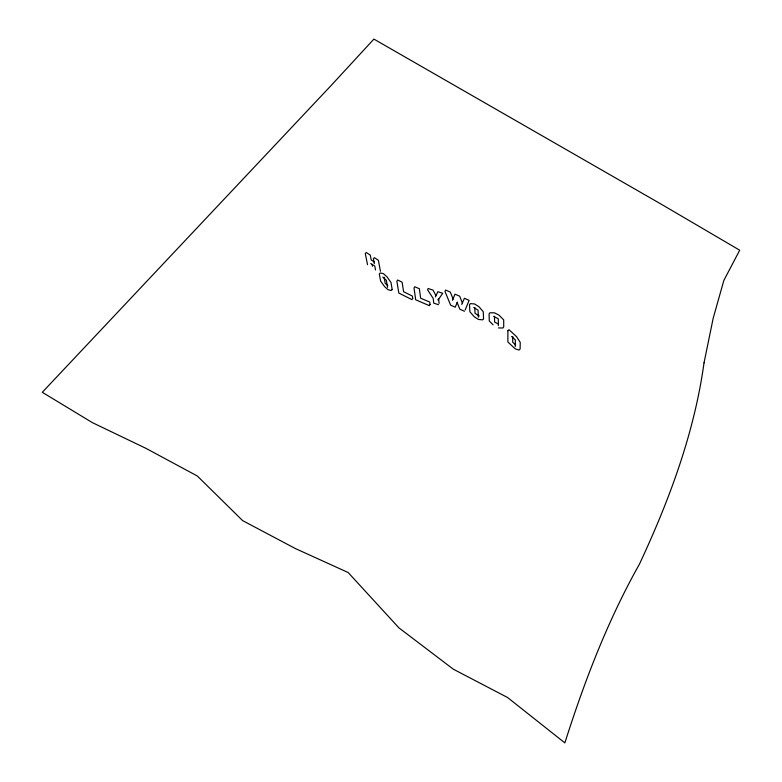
<?xml version="1.0" encoding="UTF-8"?>
<svg xmlns="http://www.w3.org/2000/svg" width="782" height="782" viewBox="0 0 782 782"><rect width="100%" height="100%" fill="white"/><g stroke="black" fill="none" stroke-linecap="round" stroke-linejoin="round"><path stroke-width="1.17" d="M512.748 336.592L512.689 342.203L515.641 344.94M515.26 346.631L515.358 339.926L511.614 336.465M452.436 300.327L455.007 294.159L459.699 296.222L462.455 303.172M457.421 302.087L455.222 307.179L450.627 305.146L444.929 291.315L445.652 290.054L450.324 292.106L453.149 299.076M461.742 304.433L464.4 298.284L469.112 300.356L465.153 310.004M435.378 296.935L437.871 291.686L442.739 293.279L438.037 300.073L438.604 298.783L439.093 303.426M498.398 327.922L502.943 328.01L503.725 326.778L503.696 319.887L499.053 315.175L494.429 312.81L489.874 312.8L489.082 314.032L489.268 320.972L493.09 324.823M438.526 304.716L433.746 303.142L433.228 298.499L427.578 289.809L428.155 288.499L433.003 290.093L435.945 295.635M464.449 311.256L459.836 309.213L457.089 302.38M493.677 316.397L498.29 318.753L498.369 325.654M498.242 323.963L494.595 322.086L494.498 316.309M473.775 307.473L478.066 310.19L478.369 317.16M479.288 316.006L475.036 313.318L474.752 307.482M374.255 261.921L371.235 259.986L370.267 255.069L366.22 252.488L365.282 253.593L367.53 264.678M370.785 263.524L374.793 266.095L375.536 269.937M382.789 277.072L386.318 280.249L387.589 287.356M387.813 285.596L385.194 283.24L384.118 277.287M372.085 264.355L372.467 266.281M374.334 263.661L373.385 258.754L374.324 257.649L378.39 260.24L380.433 271.256M507.899 330.737L507.87 341.998L515.221 348.831L518.965 350.062L520.089 349.065L520.245 342.389L516.54 336.651L509.043 329.73L507.899 330.737M704.025 362.858C694.318 433.101 669.294 500.236 639.402 564.213C607.634 620.664 584.447 681.288 564.858 742.9L507.577 697.515L453.247 669.148L398.898 627.838L348.176 572.532L295.352 548.544L242.645 520.617L197.318 475.994L145.872 448.311L92.432 422.661L42.296 392.3L331.558 85.043L373.904 39.1L661.337 204.249L739.704 250.211L723.849 280.425L713.164 318.323L704.025 362.858M430.051 304.423L429.357 305.664L415.672 299.78L414.03 288.011L414.743 286.759L419.377 288.734L420.618 298.177L429.777 302.116L430.051 304.423M412.72 298.411L411.948 299.614L398.81 293.045L396.875 281.207L397.667 280.005L402.114 282.204L403.6 291.706L412.388 296.095L412.72 298.411M483.54 318.704L482.631 319.858L478.476 319.447L474.244 316.749L469.894 311.764L469.493 304.765L470.412 303.612L474.576 303.954L478.887 306.671L483.296 311.754L483.54 318.704M392.193 289.545L391.098 290.513L388.009 289.692L384.529 286.554L380.609 281.07L379.27 273.915L380.375 272.938L383.463 273.68L387.002 276.857L390.971 282.449L392.193 289.545"/></g></svg>
